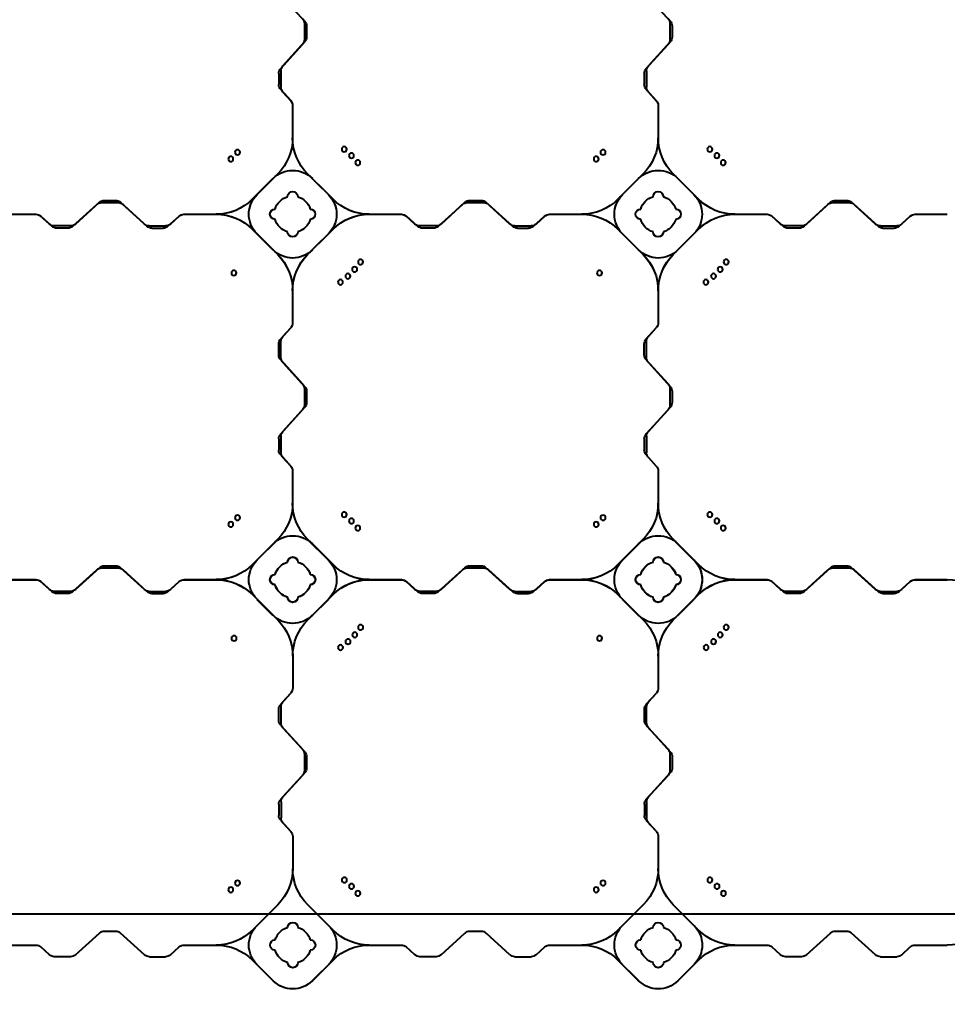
# Model space of a CAD drawing. Header units: millimetres. Extents: x -1612139 to -1260738, y 1141106 to 1536160.
# Drawn here: x -1317892 to -1316624, y 1253728 to 1255078 of the extents above; entities that cross this region are included whole.
import ezdxf

# ---------------------------------------------------------------- set-up
doc = ezdxf.new("R2010")
doc.units = ezdxf.units.MM
doc.header["$LTSCALE"] = 10
doc.layers.get('0').update_dxf_attribs({"linetype": 'CONTINUOUS'})
doc.layers.get('DEFPOINTS').update_dxf_attribs({"linetype": 'CONTINUOUS'})
doc.layers.add('W-FLOAT_BOWL浮筒', color=253, linetype='CONTINUOUS')
doc.styles.add('STANDARD_T3', font='simplex.shx', dxfattribs={"width": 0.7, "bigfont": 'gbcbig.shx'})
doc.dimstyles.new('W&&200', dxfattribs={"dimtxt": 700, "dimasz": 200, "dimexe": 500, "dimexo": 600, "dimgap": 200, "dimtad": 1, "dimdec": 0, "dimzin": 0, "dimdsep": 46, "dimtxsty": 'STANDARD_T3', "dimcen": 0.09, "dimclrd": 1, "dimclre": 1, "dimclrt": 7, "dimazin": 2, "dimtfac": 1, "dimtdec": 0, "dimtix": 1, "dimtmove": 2, "dimatfit": 3, "dimfxl": 100, "dimtolj": 1, "dimtzin": 0, "dimarcsym": 0})

# ---------------------------------------------------------------- blocks, each defined once
blk = doc.blocks.new('蓝色')
at = {"layer": 'W-FLOAT_BOWL浮筒', "color": 5}
for p, q in [((15479.5, 1549.2), (15451.2, 1520.9)), ((15457.5, 1527.3), (15479.4, 1549.2)), ((15533.2, 1549.2), (15555.2, 1527.3)), ((15533.2, 1549.2), (15561.5, 1520.9)), ((15979.5, 1549.2), (15951.2, 1520.9)), ((15957.5, 1527.3), (15979.4, 1549.2)), ((16033.2, 1549.2), (16055.2, 1527.3)), ((16033.2, 1549.2), (16061.5, 1520.9)), ((15173.5, 1513.8), (15161.6, 1503)), ((15202.5, 1516.4), (15180.2, 1516.4)), ((15209.2, 1513.8), (15242, 1484)), ((15303.5, 1513.8), (15270.7, 1484)), ((15310.2, 1516.4), (15332.5, 1516.4)), ((15339.2, 1513.8), (15351.1, 1503)), ((15673.5, 1513.8), (15661.6, 1503)), ((15702.5, 1516.4), (15680.2, 1516.4)), ((15709.2, 1513.8), (15742, 1484)), ((15803.5, 1513.8), (15770.7, 1484)), ((15810.2, 1516.4), (15832.5, 1516.4)), ((15839.2, 1513.8), (15851.1, 1503)), ((16173.5, 1513.8), (16161.6, 1503)), ((16202.5, 1516.4), (16180.2, 1516.4)), ((16209.2, 1513.8), (16242, 1484)), ((16303.5, 1513.8), (16270.7, 1484)), ((16310.2, 1516.4), (16332.5, 1516.4)), ((16339.2, 1513.8), (16351.1, 1503)), ((15110.9, 1500.4), (15154.9, 1500.4)), ((15357.8, 1500.4), (15401.6, 1500.4)), ((15610.9, 1500.4), (15654.9, 1500.4)), ((15857.8, 1500.4), (15901.6, 1500.4)), ((16110.9, 1500.4), (16154.9, 1500.4)), ((16357.8, 1500.4), (16401.6, 1500.4)), ((15248.7, 1481.4), (15264, 1481.4)), ((15485.8, 1445.1), (15451.1, 1479.9)), ((15457.5, 1473.5), (15485.8, 1445.2)), ((15526.8, 1445.1), (15561.6, 1479.9)), ((15555.2, 1473.5), (15526.8, 1445.2)), ((15748.7, 1481.4), (15764, 1481.4)), ((15985.8, 1445.1), (15951.1, 1479.9)), ((15957.5, 1473.5), (15985.8, 1445.2)), ((16026.8, 1445.1), (16061.6, 1479.9)), ((16055.2, 1473.5), (16026.8, 1445.2)), ((16248.7, 1481.4), (16264, 1481.4)), ((15506.3, 1351.6), (15506.3, 1395.8)), ((15506.3, 1351.8), (15506.3, 1395.8)), ((16006.3, 1351.6), (16006.3, 1395.8)), ((16006.3, 1351.8), (16006.3, 1395.8)), ((15489.9, 1329.7), (15503.7, 1344.9)), ((15492.9, 1333.2), (15503.7, 1345.1)), ((15989.9, 1329.7), (16003.7, 1344.9)), ((15992.9, 1333.2), (16003.7, 1345.1)), ((15487.3, 1307.7), (15487.3, 1323)), ((15490.3, 1304.2), (15490.3, 1326.5)), ((15987.3, 1307.7), (15987.3, 1323)), ((15990.3, 1304.2), (15990.3, 1326.5)), ((15489.9, 1301), (15519.7, 1268.2)), ((15492.9, 1297.5), (15522.7, 1264.7)), ((15989.9, 1301), (16019.7, 1268.2)), ((15992.9, 1297.5), (16022.7, 1264.7)), ((15522.3, 1239.2), (15522.3, 1261.5)), ((15525.3, 1242.7), (15525.3, 1258)), ((16022.3, 1239.2), (16022.3, 1261.5)), ((16025.3, 1242.7), (16025.3, 1258)), ((15489.9, 1199.7), (15519.7, 1232.5)), ((15492.9, 1203.2), (15522.7, 1236)), ((15989.9, 1199.7), (16019.7, 1232.5)), ((15992.9, 1203.2), (16022.7, 1236)), ((15487.3, 1193), (15487.3, 1177.7)), ((15490.3, 1196.5), (15490.3, 1174.2)), ((15987.3, 1193), (15987.3, 1177.7)), ((15990.3, 1196.5), (15990.3, 1174.2)), ((15489.9, 1171), (15503.7, 1155.8)), ((15492.9, 1167.5), (15503.7, 1155.6)), ((15989.9, 1171), (16003.7, 1155.8)), ((15992.9, 1167.5), (16003.7, 1155.6)), ((15506.3, 1105.1), (15506.3, 1149.1)), ((15506.3, 1105.1), (15506.3, 1148.9)), ((16006.3, 1105.1), (16006.3, 1149.1)), ((16006.3, 1105.1), (16006.3, 1148.9)), ((15451.1, 1020.9), (15485.8, 1055.6)), ((15457.5, 1027.2), (15485.8, 1055.5)), ((15561.6, 1020.9), (15526.8, 1055.6)), ((15555.2, 1027.2), (15526.8, 1055.5)), ((15951.1, 1020.9), (15985.8, 1055.6)), ((15957.5, 1027.2), (15985.8, 1055.5)), ((16061.6, 1020.9), (16026.8, 1055.6)), ((16055.2, 1027.2), (16026.8, 1055.5)), ((15479.5, 1049.2), (15451.2, 1020.9)), ((15457.5, 1027.3), (15479.4, 1049.2)), ((15533.2, 1049.2), (15555.2, 1027.3)), ((15533.2, 1049.2), (15561.5, 1020.9)), ((15979.5, 1049.2), (15951.2, 1020.9)), ((15957.5, 1027.3), (15979.4, 1049.2)), ((16033.2, 1049.2), (16055.2, 1027.3)), ((16033.2, 1049.2), (16061.5, 1020.9)), ((15173.5, 1013.8), (15161.6, 1003)), ((15177, 1016.8), (15161.8, 1003)), ((15202.5, 1016.4), (15180.2, 1016.4)), ((15199, 1019.4), (15183.7, 1019.4)), ((15205.7, 1016.8), (15238.5, 987)), ((15209.2, 1013.8), (15242, 984)), ((15303.5, 1013.8), (15270.7, 984)), ((15307, 1016.8), (15274.2, 987)), ((15310.2, 1016.4), (15332.5, 1016.4)), ((15313.7, 1019.4), (15329, 1019.4)), ((15335.7, 1016.8), (15350.9, 1003)), ((15339.2, 1013.8), (15351.1, 1003)), ((15673.5, 1013.8), (15661.6, 1003)), ((15677, 1016.8), (15661.8, 1003)), ((15702.5, 1016.4), (15680.2, 1016.4)), ((15699, 1019.4), (15683.7, 1019.4)), ((15705.7, 1016.8), (15738.5, 987)), ((15709.2, 1013.8), (15742, 984)), ((15803.5, 1013.8), (15770.7, 984)), ((15807, 1016.8), (15774.2, 987)), ((15810.2, 1016.4), (15832.5, 1016.4)), ((15813.7, 1019.4), (15829, 1019.4)), ((15835.7, 1016.8), (15850.9, 1003)), ((15839.2, 1013.8), (15851.1, 1003)), ((16173.5, 1013.8), (16161.6, 1003)), ((16177, 1016.8), (16161.8, 1003)), ((16202.5, 1016.4), (16180.2, 1016.4)), ((16199, 1019.4), (16183.7, 1019.4)), ((16205.7, 1016.8), (16238.5, 987)), ((16209.2, 1013.8), (16242, 984)), ((16303.5, 1013.8), (16270.7, 984)), ((16307, 1016.8), (16274.2, 987)), ((16310.2, 1016.4), (16332.5, 1016.4)), ((16313.7, 1019.4), (16329, 1019.4)), ((16335.7, 1016.8), (16350.9, 1003)), ((16339.2, 1013.8), (16351.1, 1003)), ((15110.9, 1000.4), (15154.9, 1000.4)), ((15110.9, 1000.4), (15155.1, 1000.4)), ((15357.6, 1000.4), (15401.6, 1000.4)), ((15357.8, 1000.4), (15401.6, 1000.4)), ((15610.9, 1000.4), (15654.9, 1000.4)), ((15610.9, 1000.4), (15655.1, 1000.4)), ((15857.6, 1000.4), (15901.6, 1000.4)), ((15857.8, 1000.4), (15901.6, 1000.4)), ((16110.9, 1000.4), (16154.9, 1000.4)), ((16110.9, 1000.4), (16155.1, 1000.4)), ((16357.6, 1000.4), (16401.6, 1000.4)), ((16357.8, 1000.4), (16401.6, 1000.4)), ((15245.2, 984.4), (15267.5, 984.4)), ((15248.7, 981.4), (15264, 981.4)), ((15485.8, 945.1), (15451.1, 979.9)), ((15479.5, 951.6), (15451.2, 979.9)), ((15457.5, 973.5), (15485.8, 945.2)), ((15479.4, 951.6), (15457.5, 973.5)), ((15526.8, 945.1), (15561.6, 979.9)), ((15555.2, 973.5), (15526.8, 945.2)), ((15533.2, 951.6), (15561.5, 979.9)), ((15555.2, 973.5), (15533.2, 951.6)), ((15745.2, 984.4), (15767.5, 984.4)), ((15748.7, 981.4), (15764, 981.4)), ((15985.8, 945.1), (15951.1, 979.9)), ((15979.5, 951.6), (15951.2, 979.9)), ((15957.5, 973.5), (15985.8, 945.2)), ((15979.4, 951.6), (15957.5, 973.5)), ((16026.8, 945.1), (16061.6, 979.9)), ((16055.2, 973.5), (16026.8, 945.2)), ((16033.2, 951.6), (16061.5, 979.9)), ((16055.2, 973.5), (16033.2, 951.6)), ((16245.2, 984.4), (16267.5, 984.4)), ((16248.7, 981.4), (16264, 981.4)), ((15506.3, 851.6), (15506.3, 895.8)), ((15506.3, 851.8), (15506.3, 895.8)), ((16006.3, 851.6), (16006.3, 895.8)), ((16006.3, 851.8), (16006.3, 895.8)), ((15489.9, 829.7), (15503.7, 844.9)), ((15492.9, 833.2), (15503.7, 845.1)), ((15989.9, 829.7), (16003.7, 844.9)), ((15992.9, 833.2), (16003.7, 845.1)), ((15490.3, 804.2), (15490.3, 826.5)), ((15990.3, 804.2), (15990.3, 826.5)), ((15487.3, 807.7), (15487.3, 823)), ((15987.3, 807.7), (15987.3, 823)), ((15489.9, 801), (15519.7, 768.2)), ((15492.9, 797.5), (15522.7, 764.7)), ((15989.9, 801), (16019.7, 768.2)), ((15992.9, 797.5), (16022.7, 764.7)), ((15522.3, 739.2), (15522.3, 761.5)), ((15525.3, 742.7), (15525.3, 758)), ((16022.3, 739.2), (16022.3, 761.5)), ((16025.3, 742.7), (16025.3, 758)), ((15492.9, 703.2), (15522.7, 736)), ((15992.9, 703.2), (16022.7, 736))]:
    blk.add_line(p, q, dxfattribs=at)
for centre in [(15595.3, 1429.8), (16095.3, 1429.8), (15421.6, 1424.8), (15430.8, 1415.6), (15586.6, 1420.1), (15921.6, 1424.8), (15930.8, 1415.6), (16086.6, 1420.1), (15576.9, 1411.4), (16076.9, 1411.4), (15571.6, 1093.3), (16071.6, 1093.3), (15426, 1080.7), (15581.9, 1085.1), (15926, 1080.7), (16081.9, 1085.1), (15591.1, 1075.9), (15599.2, 1065.7), (16091.1, 1075.9), (16099.2, 1065.7), (15595.3, 929.8), (16095.3, 929.8), (15421.6, 924.8), (15430.8, 915.6), (15586.6, 920.1), (15921.6, 924.8), (15930.8, 915.6), (16086.6, 920.1), (15576.9, 911.4), (16076.9, 911.4)]:
    blk.add_circle(centre, 3.5, dxfattribs=at)
for centre, radius, start, end in [((15506.3, 1522.3), 38, 45, 135), ((15506.4, 1522.3), 38, 45, 135), ((16006.3, 1522.3), 38, 45, 135), ((16006.4, 1522.3), 38, 45, 135), ((15484.4, 1500.4), 38, 135, 225), ((15506.3, 1524.4), 7, 0, 180), ((15506.3, 1524.4), 7, 0, 180), ((15528.3, 1500.4), 38, 315, 45), ((15984.4, 1500.4), 38, 135, 225), ((16006.3, 1524.4), 7, 0, 180), ((16006.3, 1524.4), 7, 0, 180), ((16028.3, 1500.4), 38, 315, 45), ((15180.2, 1506.4), 10, 90, 132.2737), ((15202.5, 1506.4), 10, 47.7263, 90), ((15310.2, 1506.4), 10, 90, 132.2737), ((15332.5, 1506.4), 10, 47.7263, 90), ((15401.7, 1570.4), 70, 270, 315), ((15506.3, 1500.4), 25, 106.2602, 163.7398), ((15506.3, 1500.4), 25, 106.2602, 163.7398), ((15506.3, 1500.4), 25, 16.2602, 73.7398), ((15506.3, 1500.4), 25, 16.2602, 73.7398), ((15611, 1570.4), 70, 225, 270), ((15680.2, 1506.4), 10, 90, 132.2737), ((15702.5, 1506.4), 10, 47.7263, 90), ((15810.2, 1506.4), 10, 90, 132.2737), ((15832.5, 1506.4), 10, 47.7263, 90), ((15901.7, 1570.4), 70, 270, 315), ((16006.3, 1500.4), 25, 106.2602, 163.7398), ((16006.3, 1500.4), 25, 106.2602, 163.7398), ((16006.3, 1500.4), 25, 16.2602, 73.7398), ((16006.3, 1500.4), 25, 16.2602, 73.7398), ((16111, 1570.4), 70, 225, 270), ((16180.2, 1506.4), 10, 90, 132.2737), ((16202.5, 1506.4), 10, 47.7263, 90), ((16310.2, 1506.4), 10, 90, 132.2737), ((16332.5, 1506.4), 10, 47.7263, 90), ((15154.9, 1510.4), 10, 270, 312.2737), ((15357.8, 1510.4), 10, 227.7263, 270), ((15401.6, 1430.4), 70, 45, 90), ((15482.3, 1500.4), 7, 90, 270), ((15482.3, 1500.4), 7, 90, 270), ((15530.3, 1500.4), 7, 270, 90), ((15530.3, 1500.4), 7, 270, 90), ((15611.1, 1430.4), 70, 90, 135), ((15654.9, 1510.4), 10, 270, 312.2737), ((15857.8, 1510.4), 10, 227.7263, 270), ((15901.6, 1430.4), 70, 45, 90), ((15982.3, 1500.4), 7, 90, 270), ((15982.3, 1500.4), 7, 90, 270), ((16030.3, 1500.4), 7, 270, 90), ((16030.3, 1500.4), 7, 270, 90), ((16111.1, 1430.4), 70, 90, 135), ((16154.9, 1510.4), 10, 270, 312.2737), ((16357.8, 1510.4), 10, 227.7263, 270), ((15506.3, 1500.4), 25, 196.2602, 253.7398), ((15506.3, 1500.4), 25, 196.2602, 253.7398), ((15506.3, 1500.4), 25, 286.2602, 343.7398), ((15506.3, 1500.4), 25, 286.2602, 343.7398), ((16006.3, 1500.4), 25, 196.2602, 253.7398), ((16006.3, 1500.4), 25, 196.2602, 253.7398), ((16006.3, 1500.4), 25, 286.2602, 343.7398), ((16006.3, 1500.4), 25, 286.2602, 343.7398), ((15248.7, 1491.4), 10, 227.7263, 270), ((15264, 1491.4), 10, 270, 312.2737), ((15506.3, 1476.4), 7, 180, 0), ((15506.3, 1476.4), 7, 180, 0), ((15748.7, 1491.4), 10, 227.7263, 270), ((15764, 1491.4), 10, 270, 312.2737), ((16006.3, 1476.4), 7, 180, 0), ((16006.3, 1476.4), 7, 180, 0), ((16248.7, 1491.4), 10, 227.7263, 270), ((16264, 1491.4), 10, 270, 312.2737), ((15436.3, 1395.7), 70, 0, 45), ((15436.3, 1395.7), 70, 0, 45), ((15576.3, 1395.7), 70, 135, 180), ((15576.3, 1395.7), 70, 135, 180), ((15936.3, 1395.7), 70, 0, 45), ((15936.3, 1395.7), 70, 0, 45), ((16076.3, 1395.7), 70, 135, 180), ((16076.3, 1395.7), 70, 135, 180), ((15496.3, 1351.8), 10, 317.7263, 0), ((15496.3, 1351.6), 10, 317.7263, 0), ((15996.3, 1351.8), 10, 317.7263, 0), ((15996.3, 1351.6), 10, 317.7263, 0), ((15497.3, 1323), 10, 137.7263, 180), ((15500.3, 1326.5), 10, 137.7263, 180), ((15997.3, 1323), 10, 137.7263, 180), ((16000.3, 1326.5), 10, 137.7263, 180), ((15497.3, 1307.7), 10, 180, 222.2737), ((15500.3, 1304.2), 10, 180, 222.2737), ((15997.3, 1307.7), 10, 180, 222.2737), ((16000.3, 1304.2), 10, 180, 222.2737), ((15512.3, 1261.5), 10, 0, 42.2737), ((15515.3, 1258), 10, 0, 42.2737), ((16012.3, 1261.5), 10, 0, 42.2737), ((16015.3, 1258), 10, 0, 42.2737), ((15515.3, 1242.7), 10, 317.7263, 0), ((16015.3, 1242.7), 10, 317.7263, 0), ((15512.3, 1239.2), 10, 317.7263, 0), ((16012.3, 1239.2), 10, 317.7263, 0), ((15500.3, 1196.5), 10, 137.7263, 180), ((16000.3, 1196.5), 10, 137.7263, 180), ((15497.3, 1193), 10, 137.7263, 180), ((15997.3, 1193), 10, 137.7263, 180), ((15497.3, 1177.7), 10, 180, 222.2737), ((15997.3, 1177.7), 10, 180, 222.2737), ((15500.3, 1174.2), 10, 180, 222.2737), ((16000.3, 1174.2), 10, 180, 222.2737), ((15496.3, 1149.1), 10, 0, 42.2737), ((15496.3, 1148.9), 10, 0, 42.2737), ((15996.3, 1149.1), 10, 0, 42.2737), ((15996.3, 1148.9), 10, 0, 42.2737), ((15436.3, 1105.1), 70, 315, 0), ((15436.3, 1105), 70, 315, 0), ((15576.3, 1105.1), 70, 180, 225), ((15576.3, 1105), 70, 180, 225), ((15936.3, 1105.1), 70, 315, 0), ((15936.3, 1105), 70, 315, 0), ((16076.3, 1105.1), 70, 180, 225), ((16076.3, 1105), 70, 180, 225), ((15506.3, 1022.3), 38, 45, 135), ((15506.4, 1022.3), 38, 45, 135), ((16006.3, 1022.3), 38, 45, 135), ((16006.4, 1022.3), 38, 45, 135), ((15484.4, 1000.4), 38, 135, 225), ((15484.4, 1000.3), 38, 135, 225), ((15506.3, 1024.4), 7, 0, 180), ((15506.3, 1024.4), 7, 0, 180), ((15506.3, 1024.4), 7, 0, 180), ((15506.3, 1024.4), 7, 0, 180), ((15528.3, 1000.4), 38, 315, 45), ((15528.3, 1000.3), 38, 315, 45), ((15984.4, 1000.4), 38, 135, 225), ((15984.4, 1000.3), 38, 135, 225), ((16006.3, 1024.4), 7, 0, 180), ((16006.3, 1024.4), 7, 0, 180), ((16006.3, 1024.4), 7, 0, 180), ((16006.3, 1024.4), 7, 0, 180), ((16028.3, 1000.4), 38, 315, 45), ((16028.3, 1000.3), 38, 315, 45), ((15180.2, 1006.4), 10, 90, 132.2737), ((15183.7, 1009.4), 10, 90, 132.2737), ((15199, 1009.4), 10, 47.7263, 90), ((15202.5, 1006.4), 10, 47.7263, 90), ((15310.2, 1006.4), 10, 90, 132.2737), ((15313.7, 1009.4), 10, 90, 132.2737), ((15329, 1009.4), 10, 47.7263, 90), ((15332.5, 1006.4), 10, 47.7263, 90), ((15401.6, 1070.4), 70, 270, 315), ((15401.7, 1070.4), 70, 270, 315), ((15506.3, 1000.4), 25, 106.2602, 163.7398), ((15506.3, 1000.4), 25, 106.2602, 163.7398), ((15506.3, 1000.4), 25, 106.2602, 163.7398), ((15506.3, 1000.4), 25, 106.2602, 163.7398), ((15506.3, 1000.4), 25, 16.2602, 73.7398), ((15506.3, 1000.4), 25, 16.2602, 73.7398), ((15506.3, 1000.4), 25, 16.2602, 73.7398), ((15506.3, 1000.4), 25, 16.2602, 73.7398), ((15611, 1070.4), 70, 225, 270), ((15611.1, 1070.4), 70, 225, 270), ((15680.2, 1006.4), 10, 90, 132.2737), ((15683.7, 1009.4), 10, 90, 132.2737), ((15699, 1009.4), 10, 47.7263, 90), ((15702.5, 1006.4), 10, 47.7263, 90), ((15810.2, 1006.4), 10, 90, 132.2737), ((15813.7, 1009.4), 10, 90, 132.2737), ((15829, 1009.4), 10, 47.7263, 90), ((15832.5, 1006.4), 10, 47.7263, 90), ((15901.6, 1070.4), 70, 270, 315), ((15901.7, 1070.4), 70, 270, 315), ((16006.3, 1000.4), 25, 106.2602, 163.7398), ((16006.3, 1000.4), 25, 106.2602, 163.7398), ((16006.3, 1000.4), 25, 106.2602, 163.7398), ((16006.3, 1000.4), 25, 106.2602, 163.7398), ((16006.3, 1000.4), 25, 16.2602, 73.7398), ((16006.3, 1000.4), 25, 16.2602, 73.7398), ((16006.3, 1000.4), 25, 16.2602, 73.7398), ((16006.3, 1000.4), 25, 16.2602, 73.7398), ((16111, 1070.4), 70, 225, 270), ((16111.1, 1070.4), 70, 225, 270), ((16180.2, 1006.4), 10, 90, 132.2737), ((16183.7, 1009.4), 10, 90, 132.2737), ((16199, 1009.4), 10, 47.7263, 90), ((16202.5, 1006.4), 10, 47.7263, 90), ((16310.2, 1006.4), 10, 90, 132.2737), ((16313.7, 1009.4), 10, 90, 132.2737), ((16329, 1009.4), 10, 47.7263, 90), ((16332.5, 1006.4), 10, 47.7263, 90), ((15154.9, 1010.4), 10, 270, 312.2737), ((15155.1, 1010.4), 10, 270, 312.2737), ((15357.6, 1010.4), 10, 227.7263, 270), ((15357.8, 1010.4), 10, 227.7263, 270), ((15401.6, 930.4), 70, 45, 90), ((15401.7, 930.4), 70, 45, 90), ((15482.3, 1000.4), 7, 90, 270), ((15482.3, 1000.4), 7, 90, 270), ((15482.3, 1000.4), 7, 90, 270), ((15482.3, 1000.4), 7, 90, 270), ((15530.3, 1000.4), 7, 270, 90), ((15530.3, 1000.4), 7, 270, 90), ((15530.3, 1000.4), 7, 270, 90), ((15530.3, 1000.4), 7, 270, 90), ((15611, 930.4), 70, 90, 135), ((15611.1, 930.4), 70, 90, 135), ((15654.9, 1010.4), 10, 270, 312.2737), ((15655.1, 1010.4), 10, 270, 312.2737), ((15857.6, 1010.4), 10, 227.7263, 270), ((15857.8, 1010.4), 10, 227.7263, 270), ((15901.6, 930.4), 70, 45, 90), ((15901.7, 930.4), 70, 45, 90), ((15982.3, 1000.4), 7, 90, 270), ((15982.3, 1000.4), 7, 90, 270), ((15982.3, 1000.4), 7, 90, 270), ((15982.3, 1000.4), 7, 90, 270), ((16030.3, 1000.4), 7, 270, 90), ((16030.3, 1000.4), 7, 270, 90), ((16030.3, 1000.4), 7, 270, 90), ((16030.3, 1000.4), 7, 270, 90), ((16111, 930.4), 70, 90, 135), ((16111.1, 930.4), 70, 90, 135), ((16154.9, 1010.4), 10, 270, 312.2737), ((16155.1, 1010.4), 10, 270, 312.2737), ((16357.6, 1010.4), 10, 227.7263, 270), ((16357.8, 1010.4), 10, 227.7263, 270), ((15245.2, 994.4), 10, 227.7263, 270), ((15267.5, 994.4), 10, 270, 312.2737), ((15506.3, 1000.4), 25, 196.2602, 253.7398), ((15506.3, 1000.4), 25, 196.2602, 253.7398), ((15506.3, 1000.4), 25, 196.2602, 253.7398), ((15506.3, 1000.4), 25, 196.2602, 253.7398), ((15506.3, 1000.4), 25, 286.2602, 343.7398), ((15506.3, 1000.4), 25, 286.2602, 343.7398), ((15506.3, 1000.4), 25, 286.2602, 343.7398), ((15506.3, 1000.4), 25, 286.2602, 343.7398), ((15745.2, 994.4), 10, 227.7263, 270), ((15767.5, 994.4), 10, 270, 312.2737), ((16006.3, 1000.4), 25, 196.2602, 253.7398), ((16006.3, 1000.4), 25, 196.2602, 253.7398), ((16006.3, 1000.4), 25, 196.2602, 253.7398), ((16006.3, 1000.4), 25, 196.2602, 253.7398), ((16006.3, 1000.4), 25, 286.2602, 343.7398), ((16006.3, 1000.4), 25, 286.2602, 343.7398), ((16006.3, 1000.4), 25, 286.2602, 343.7398), ((16006.3, 1000.4), 25, 286.2602, 343.7398), ((16245.2, 994.4), 10, 227.7263, 270), ((16267.5, 994.4), 10, 270, 312.2737), ((15248.7, 991.4), 10, 227.7263, 270), ((15264, 991.4), 10, 270, 312.2737), ((15506.3, 976.4), 7, 180, 0), ((15506.3, 976.4), 7, 180, 0), ((15506.3, 976.4), 7, 180, 0), ((15506.3, 976.4), 7, 180, 0), ((15748.7, 991.4), 10, 227.7263, 270), ((15764, 991.4), 10, 270, 312.2737), ((16006.3, 976.4), 7, 180, 0), ((16006.3, 976.4), 7, 180, 0), ((16006.3, 976.4), 7, 180, 0), ((16006.3, 976.4), 7, 180, 0), ((16248.7, 991.4), 10, 227.7263, 270), ((16264, 991.4), 10, 270, 312.2737), ((15506.3, 978.4), 38, 225, 315), ((15506.4, 978.4), 38, 225, 315), ((15436.3, 895.7), 70, 0, 45), ((15436.3, 895.7), 70, 0, 45), ((15576.3, 895.7), 70, 135, 180), ((15576.3, 895.7), 70, 135, 180), ((16006.3, 978.4), 38, 225, 315), ((16006.4, 978.4), 38, 225, 315), ((15936.3, 895.7), 70, 0, 45), ((15936.3, 895.7), 70, 0, 45), ((16076.3, 895.7), 70, 135, 180), ((16076.3, 895.7), 70, 135, 180), ((15496.3, 851.8), 10, 317.7263, 0), ((15496.3, 851.6), 10, 317.7263, 0), ((15996.3, 851.8), 10, 317.7263, 0), ((15996.3, 851.6), 10, 317.7263, 0), ((15497.3, 823), 10, 137.7263, 180), ((15500.3, 826.5), 10, 137.7263, 180), ((15997.3, 823), 10, 137.7263, 180), ((16000.3, 826.5), 10, 137.7263, 180), ((15497.3, 807.7), 10, 180, 222.2737), ((15500.3, 804.2), 10, 180, 222.2737), ((15997.3, 807.7), 10, 180, 222.2737), ((16000.3, 804.2), 10, 180, 222.2737), ((15512.3, 761.5), 10, 0, 42.2737), ((15515.3, 758), 10, 0, 42.2737), ((16012.3, 761.5), 10, 0, 42.2737), ((16015.3, 758), 10, 0, 42.2737), ((15515.3, 742.7), 10, 317.7263, 0), ((16015.3, 742.7), 10, 317.7263, 0), ((15512.3, 739.2), 10, 317.7263, 0), ((16012.3, 739.2), 10, 317.7263, 0)]:
    blk.add_arc(centre, radius, start, end, dxfattribs=at)
blk = doc.blocks.new('橙色')
at = {"layer": 'W-FLOAT_BOWL浮筒', "color": 30}
for p, q in [((15973.2, 2548.8), (15944.8, 2520.5)), ((15951.2, 2526.9), (15973.1, 2548.8)), ((16026.8, 2548.8), (16055.2, 2520.5)), ((16026.9, 2548.8), (16048.8, 2526.9)), ((16473.2, 2548.8), (16444.8, 2520.5)), ((16451.2, 2526.9), (16473.1, 2548.8)), ((16526.8, 2548.8), (16555.2, 2520.5)), ((16526.9, 2548.8), (16548.8, 2526.9)), ((15667.1, 2513.4), (15655.3, 2502.6)), ((15696.1, 2516), (15673.9, 2516)), ((15702.9, 2513.4), (15735.6, 2483.6)), ((15797.1, 2513.4), (15764.4, 2483.6)), ((15803.9, 2516), (15826.1, 2516)), ((15832.9, 2513.4), (15844.7, 2502.6)), ((16167.1, 2513.4), (16155.3, 2502.6)), ((16196.1, 2516), (16173.9, 2516)), ((16202.9, 2513.4), (16235.6, 2483.6)), ((16297.1, 2513.4), (16264.4, 2483.6)), ((16303.9, 2516), (16326.1, 2516)), ((16332.9, 2513.4), (16344.7, 2502.6)), ((16667.1, 2513.4), (16655.3, 2502.6)), ((16696.1, 2516), (16673.9, 2516)), ((16702.9, 2513.4), (16735.6, 2483.6)), ((16797.1, 2513.4), (16764.4, 2483.6)), ((16803.9, 2516), (16826.1, 2516)), ((16832.9, 2513.4), (16844.7, 2502.6)), ((15604.6, 2500), (15648.5, 2500)), ((15851.5, 2500), (15895.3, 2500)), ((16104.6, 2500), (16148.5, 2500)), ((16351.5, 2500), (16395.3, 2500)), ((16604.6, 2500), (16648.5, 2500)), ((16851.5, 2500), (16895.3, 2500)), ((15742.4, 2481), (15757.6, 2481)), ((15979.5, 2444.8), (15944.8, 2479.5)), ((15951.2, 2473.2), (15979.5, 2444.8)), ((16020.5, 2444.8), (16055.2, 2479.5)), ((16048.8, 2473.2), (16020.5, 2444.8)), ((16242.4, 2481), (16257.6, 2481)), ((16479.5, 2444.8), (16444.8, 2479.5)), ((16451.2, 2473.2), (16479.5, 2444.8)), ((16520.5, 2444.8), (16555.2, 2479.5)), ((16548.8, 2473.2), (16520.5, 2444.8)), ((16742.4, 2481), (16757.6, 2481)), ((16000, 2351.3), (16000, 2395.4)), ((16000, 2351.5), (16000, 2395.4)), ((16500, 2351.3), (16500, 2395.4)), ((16500, 2351.5), (16500, 2395.4)), ((15983.6, 2329.4), (15997.4, 2344.5)), ((15986.6, 2332.9), (15997.4, 2344.7)), ((16483.6, 2329.4), (16497.4, 2344.5)), ((16486.6, 2332.9), (16497.4, 2344.7)), ((15981, 2307.4), (15981, 2322.6)), ((15984, 2303.9), (15984, 2326.1)), ((16481, 2307.4), (16481, 2322.6)), ((16484, 2303.9), (16484, 2326.1)), ((15983.6, 2300.6), (16013.4, 2267.9)), ((15986.6, 2297.1), (16016.4, 2264.4)), ((16483.6, 2300.6), (16513.4, 2267.9)), ((16486.6, 2297.1), (16516.4, 2264.4)), ((16016, 2238.9), (16016, 2261.1)), ((16019, 2242.4), (16019, 2257.6)), ((16516, 2238.9), (16516, 2261.1)), ((16519, 2242.4), (16519, 2257.6)), ((15983.6, 2199.4), (16013.4, 2232.1)), ((15986.6, 2202.9), (16016.4, 2235.6)), ((16483.6, 2199.4), (16513.4, 2232.1)), ((16486.6, 2202.9), (16516.4, 2235.6)), ((15981, 2192.6), (15981, 2177.4)), ((15984, 2196.1), (15984, 2173.9)), ((16481, 2192.6), (16481, 2177.4)), ((16484, 2196.1), (16484, 2173.9)), ((15983.6, 2170.6), (15997.4, 2155.5)), ((15986.6, 2167.1), (15997.4, 2155.3)), ((16483.6, 2170.6), (16497.4, 2155.5)), ((16486.6, 2167.1), (16497.4, 2155.3)), ((16000, 2104.7), (16000, 2148.7)), ((16000, 2104.7), (16000, 2148.5)), ((16500, 2104.7), (16500, 2148.7)), ((16500, 2104.7), (16500, 2148.5)), ((15944.8, 2020.5), (15979.5, 2055.2)), ((15951.2, 2026.8), (15979.5, 2055.2)), ((16048.8, 2026.8), (16020.5, 2055.2)), ((16055.2, 2020.5), (16020.5, 2055.2)), ((16444.8, 2020.5), (16479.5, 2055.2)), ((16451.2, 2026.8), (16479.5, 2055.2)), ((16548.8, 2026.8), (16520.5, 2055.2)), ((16555.2, 2020.5), (16520.5, 2055.2)), ((15670.6, 2016.4), (15655.5, 2002.6)), ((15692.6, 2019), (15677.4, 2019)), ((15699.4, 2016.4), (15732.1, 1986.6)), ((15800.6, 2016.4), (15767.9, 1986.6)), ((15807.4, 2019), (15822.6, 2019)), ((15829.4, 2016.4), (15844.5, 2002.6)), ((16170.6, 2016.4), (16155.5, 2002.6)), ((16192.6, 2019), (16177.4, 2019)), ((16199.4, 2016.4), (16232.1, 1986.6)), ((16300.6, 2016.4), (16267.9, 1986.6)), ((16307.4, 2019), (16322.6, 2019)), ((16329.4, 2016.4), (16344.5, 2002.6)), ((16670.6, 2016.4), (16655.5, 2002.6)), ((16692.6, 2019), (16677.4, 2019)), ((16699.4, 2016.4), (16732.1, 1986.6)), ((16800.6, 2016.4), (16767.9, 1986.6)), ((16807.4, 2019), (16822.6, 2019)), ((16829.4, 2016.4), (16844.5, 2002.6)), ((15604.6, 2000), (15648.7, 2000)), ((15851.3, 2000), (15895.3, 2000)), ((16104.6, 2000), (16148.7, 2000)), ((16351.3, 2000), (16395.3, 2000)), ((16604.6, 2000), (16648.7, 2000)), ((16851.3, 2000), (16895.3, 2000)), ((15738.9, 1984), (15761.1, 1984)), ((15973.2, 1951.2), (15944.8, 1979.5)), ((15973.1, 1951.2), (15951.2, 1973.1)), ((16026.8, 1951.2), (16055.2, 1979.5)), ((16048.8, 1973.1), (16026.9, 1951.2)), ((16238.9, 1984), (16261.1, 1984)), ((16473.2, 1951.2), (16444.8, 1979.5)), ((16473.1, 1951.2), (16451.2, 1973.1)), ((16526.8, 1951.2), (16555.2, 1979.5)), ((16548.8, 1973.1), (16526.9, 1951.2)), ((16738.9, 1984), (16761.1, 1984))]:
    blk.add_line(p, q, dxfattribs=at)
for centre in [(16089, 2429.4), (16589, 2429.4), (15915.2, 2424.4), (15924.4, 2415.2), (16080.3, 2419.7), (16415.2, 2424.4), (16424.4, 2415.2), (16580.3, 2419.7), (16070.6, 2411), (16570.6, 2411), (16065.3, 2092.9), (16565.3, 2092.9), (15919.7, 2080.3), (16075.6, 2084.8), (16084.8, 2075.6), (16419.7, 2080.3), (16575.6, 2084.8), (16584.8, 2075.6), (16092.9, 2065.3), (16592.9, 2065.3)]:
    blk.add_circle(centre, 3.5, dxfattribs=at)
for centre, radius, start, end in [((16000, 2522), 38, 45, 135), ((16000, 2522), 38, 45, 135), ((16500, 2522), 38, 45, 135), ((16500, 2522), 38, 45, 135), ((15978, 2500), 38, 135, 225), ((16000, 2524), 7, 0, 180), ((16000, 2524), 7, 0, 180), ((16022, 2500), 38, 315, 45), ((16478, 2500), 38, 135, 225), ((16500, 2524), 7, 0, 180), ((16500, 2524), 7, 0, 180), ((16522, 2500), 38, 315, 45), ((15673.9, 2506), 10, 90, 132.2737), ((15696.1, 2506), 10, 47.7263, 90), ((15803.9, 2506), 10, 90, 132.2737), ((15826.1, 2506), 10, 47.7263, 90), ((15895.3, 2570), 70, 270, 315), ((16000, 2500), 25, 106.2602, 163.7398), ((16000, 2500), 25, 106.2602, 163.7398), ((16000, 2500), 25, 16.2602, 73.7398), ((16000, 2500), 25, 16.2602, 73.7398), ((16104.7, 2570), 70, 225, 270), ((16173.9, 2506), 10, 90, 132.2737), ((16196.1, 2506), 10, 47.7263, 90), ((16303.9, 2506), 10, 90, 132.2737), ((16326.1, 2506), 10, 47.7263, 90), ((16395.3, 2570), 70, 270, 315), ((16500, 2500), 25, 106.2602, 163.7398), ((16500, 2500), 25, 106.2602, 163.7398), ((16500, 2500), 25, 16.2602, 73.7398), ((16500, 2500), 25, 16.2602, 73.7398), ((16604.7, 2570), 70, 225, 270), ((16673.9, 2506), 10, 90, 132.2737), ((16696.1, 2506), 10, 47.7263, 90), ((16803.9, 2506), 10, 90, 132.2737), ((16826.1, 2506), 10, 47.7263, 90), ((15648.5, 2510), 10, 270, 312.2737), ((15851.5, 2510), 10, 227.7263, 270), ((15895.3, 2430), 70, 45, 90), ((15976, 2500), 7, 90, 270), ((15976, 2500), 7, 90, 270), ((16024, 2500), 7, 270, 90), ((16024, 2500), 7, 270, 90), ((16104.7, 2430), 70, 90, 135), ((16148.5, 2510), 10, 270, 312.2737), ((16351.5, 2510), 10, 227.7263, 270), ((16395.3, 2430), 70, 45, 90), ((16476, 2500), 7, 90, 270), ((16476, 2500), 7, 90, 270), ((16524, 2500), 7, 270, 90), ((16524, 2500), 7, 270, 90), ((16604.7, 2430), 70, 90, 135), ((16648.5, 2510), 10, 270, 312.2737), ((16851.5, 2510), 10, 227.7263, 270), ((16895.3, 2430), 70, 45, 90), ((16000, 2500), 25, 196.2602, 253.7398), ((16000, 2500), 25, 196.2602, 253.7398), ((16000, 2500), 25, 286.2602, 343.7398), ((16000, 2500), 25, 286.2602, 343.7398), ((16500, 2500), 25, 196.2602, 253.7398), ((16500, 2500), 25, 196.2602, 253.7398), ((16500, 2500), 25, 286.2602, 343.7398), ((16500, 2500), 25, 286.2602, 343.7398), ((15742.4, 2491), 10, 227.7263, 270), ((15757.6, 2491), 10, 270, 312.2737), ((16000, 2476), 7, 180, 0), ((16000, 2476), 7, 180, 0), ((16242.4, 2491), 10, 227.7263, 270), ((16257.6, 2491), 10, 270, 312.2737), ((16500, 2476), 7, 180, 0), ((16500, 2476), 7, 180, 0), ((16742.4, 2491), 10, 227.7263, 270), ((16757.6, 2491), 10, 270, 312.2737), ((15930, 2395.3), 70, 0, 45), ((15930, 2395.3), 70, 0, 45), ((16070, 2395.3), 70, 135, 180), ((16070, 2395.3), 70, 135, 180), ((16430, 2395.3), 70, 0, 45), ((16430, 2395.3), 70, 0, 45), ((16570, 2395.3), 70, 135, 180), ((16570, 2395.3), 70, 135, 180), ((15990, 2351.5), 10, 317.7263, 0), ((15990, 2351.3), 10, 317.7263, 0), ((16490, 2351.5), 10, 317.7263, 0), ((16490, 2351.3), 10, 317.7263, 0), ((15991, 2322.6), 10, 137.7263, 180), ((15994, 2326.1), 10, 137.7263, 180), ((16491, 2322.6), 10, 137.7263, 180), ((16494, 2326.1), 10, 137.7263, 180), ((15991, 2307.4), 10, 180, 222.2737), ((15994, 2303.9), 10, 180, 222.2737), ((16491, 2307.4), 10, 180, 222.2737), ((16494, 2303.9), 10, 180, 222.2737), ((16006, 2261.1), 10, 0, 42.2737), ((16506, 2261.1), 10, 0, 42.2737), ((16009, 2257.6), 10, 0, 42.2737), ((16509, 2257.6), 10, 0, 42.2737), ((16009, 2242.4), 10, 317.7263, 0), ((16509, 2242.4), 10, 317.7263, 0), ((16006, 2238.9), 10, 317.7263, 0), ((16506, 2238.9), 10, 317.7263, 0), ((15994, 2196.1), 10, 137.7263, 180), ((16494, 2196.1), 10, 137.7263, 180), ((15991, 2192.6), 10, 137.7263, 180), ((16491, 2192.6), 10, 137.7263, 180), ((15991, 2177.4), 10, 180, 222.2737), ((15994, 2173.9), 10, 180, 222.2737), ((16491, 2177.4), 10, 180, 222.2737), ((16494, 2173.9), 10, 180, 222.2737), ((15990, 2148.7), 10, 0, 42.2737), ((15990, 2148.5), 10, 0, 42.2737), ((16490, 2148.7), 10, 0, 42.2737), ((16490, 2148.5), 10, 0, 42.2737), ((15930, 2104.7), 70, 315, 0), ((15930, 2104.7), 70, 315, 0), ((16070, 2104.7), 70, 180, 225), ((16070, 2104.7), 70, 180, 225), ((16430, 2104.7), 70, 315, 0), ((16430, 2104.7), 70, 315, 0), ((16570, 2104.7), 70, 180, 225), ((16570, 2104.7), 70, 180, 225), ((15978, 2000), 38, 135, 225), ((16000, 2024), 7, 0, 180), ((16000, 2024), 7, 0, 180), ((16022, 2000), 38, 315, 45), ((16478, 2000), 38, 135, 225), ((16500, 2024), 7, 0, 180), ((16500, 2024), 7, 0, 180), ((16522, 2000), 38, 315, 45), ((15677.4, 2009), 10, 90, 132.2737), ((15692.6, 2009), 10, 47.7263, 90), ((15807.4, 2009), 10, 90, 132.2737), ((15822.6, 2009), 10, 47.7263, 90), ((15895.3, 2070), 70, 270, 315), ((16000, 2000), 25, 106.2602, 163.7398), ((16000, 2000), 25, 106.2602, 163.7398), ((16000, 2000), 25, 16.2602, 73.7398), ((16000, 2000), 25, 16.2602, 73.7398), ((16104.7, 2070), 70, 225, 270), ((16177.4, 2009), 10, 90, 132.2737), ((16192.6, 2009), 10, 47.7263, 90), ((16307.4, 2009), 10, 90, 132.2737), ((16322.6, 2009), 10, 47.7263, 90), ((16395.3, 2070), 70, 270, 315), ((16500, 2000), 25, 106.2602, 163.7398), ((16500, 2000), 25, 106.2602, 163.7398), ((16500, 2000), 25, 16.2602, 73.7398), ((16500, 2000), 25, 16.2602, 73.7398), ((16604.7, 2070), 70, 225, 270), ((16677.4, 2009), 10, 90, 132.2737), ((16692.6, 2009), 10, 47.7263, 90), ((16807.4, 2009), 10, 90, 132.2737), ((16822.6, 2009), 10, 47.7263, 90), ((16895.3, 2070), 70, 270, 315), ((15648.7, 2010), 10, 270, 312.2737), ((15851.3, 2010), 10, 227.7263, 270), ((15895.3, 1930), 70, 45, 90), ((15976, 2000), 7, 90, 270), ((15976, 2000), 7, 90, 270), ((16024, 2000), 7, 270, 90), ((16024, 2000), 7, 270, 90), ((16104.7, 1930), 70, 90, 135), ((16148.7, 2010), 10, 270, 312.2737), ((16351.3, 2010), 10, 227.7263, 270), ((16395.3, 1930), 70, 45, 90), ((16476, 2000), 7, 90, 270), ((16476, 2000), 7, 90, 270), ((16524, 2000), 7, 270, 90), ((16524, 2000), 7, 270, 90), ((16604.7, 1930), 70, 90, 135), ((16648.7, 2010), 10, 270, 312.2737), ((16851.3, 2010), 10, 227.7263, 270), ((15738.9, 1994), 10, 227.7263, 270), ((15761.1, 1994), 10, 270, 312.2737), ((16000, 2000), 25, 196.2602, 253.7398), ((16000, 2000), 25, 196.2602, 253.7398), ((16000, 2000), 25, 286.2602, 343.7398), ((16000, 2000), 25, 286.2602, 343.7398), ((16238.9, 1994), 10, 227.7263, 270), ((16261.1, 1994), 10, 270, 312.2737), ((16500, 2000), 25, 196.2602, 253.7398), ((16500, 2000), 25, 196.2602, 253.7398), ((16500, 2000), 25, 286.2602, 343.7398), ((16500, 2000), 25, 286.2602, 343.7398), ((16738.9, 1994), 10, 227.7263, 270), ((16761.1, 1994), 10, 270, 312.2737), ((16000, 1976), 7, 180, 0), ((16000, 1976), 7, 180, 0), ((16500, 1976), 7, 180, 0), ((16500, 1976), 7, 180, 0), ((16000, 1978), 38, 225, 315), ((16000, 1978), 38, 225, 315), ((16500, 1978), 38, 225, 315), ((16500, 1978), 38, 225, 315)]:
    blk.add_arc(centre, radius, start, end, dxfattribs=at)
blk = doc.blocks.new('*D183')
at = {"color": 1, "lineweight": -2, "transparency": 16777216}
for p, q in [((-1333518.8, 1271320.9), (-1333518.8, 1271920.9)), ((-1311518.8, 1271320.9), (-1311518.8, 1271920.9)), ((-1333318.8, 1271420.9), (-1311718.8, 1271420.9))]:
    blk.add_line(p, q, dxfattribs=at)
at = {"color": 1, "transparency": 16777216}
for points in [[(-1333318.8, 1271454.3), (-1333318.8, 1271387.6), (-1333518.8, 1271420.9)], [(-1311718.8, 1271454.3), (-1311718.8, 1271387.6), (-1311518.8, 1271420.9)]]:
    blk.add_solid(points, dxfattribs=at)
at = {"layer": 'DEFPOINTS', "color": 0, "transparency": 16777216}
for p in [(-1311518.8, 1271420.9), (-1333518.8, 1256311.5), (-1311518.8, 1253811.5)]:
    blk.add_point(p, dxfattribs=at)
at = {"color": 7, "transparency": 16777216, "insert": (-1321828.2, 1271970.9), "char_height": 700, "attachment_point": 5, "style": 'STANDARD_T3'}
blk.add_mtext('\\A1;22000', dxfattribs=at)

msp = doc.modelspace()

# ---------------------------------------------------------------- linework, layer by layer
msp.add_lwpolyline([(-1339097.9, 1253854.2), (-1274270.1, 1253854.2), (-1274270.1, 1245071.3), (-1339097.9, 1245071.3)], close=True)

# ---------------------------------------------------------------- block references
at = {"xscale": -1, "rotation": 180}
for name, p in [('橙色', (-1333518.8, 1256311.5)), ('蓝色', (-1333025.2, 1255811.8))]:
    msp.add_blockref(name, p, dxfattribs=at)

# ---------------------------------------------------------------- dimensions: what is measured, and where the dimension line sits
dim = msp.add_linear_dim(base=(-1311518.8, 1271420.9), p1=(-1333518.8, 1256311.5), p2=(-1311518.8, 1253811.5), dimstyle='W&&200', override={"dimfxlon": 1})
dim.commit()
dim.dimension.update_dxf_attribs({"geometry": '*D183', "text_midpoint": (-1321828.2, 1271970.9), "dimtype": 160})

doc.saveas('drawing.dxf')
